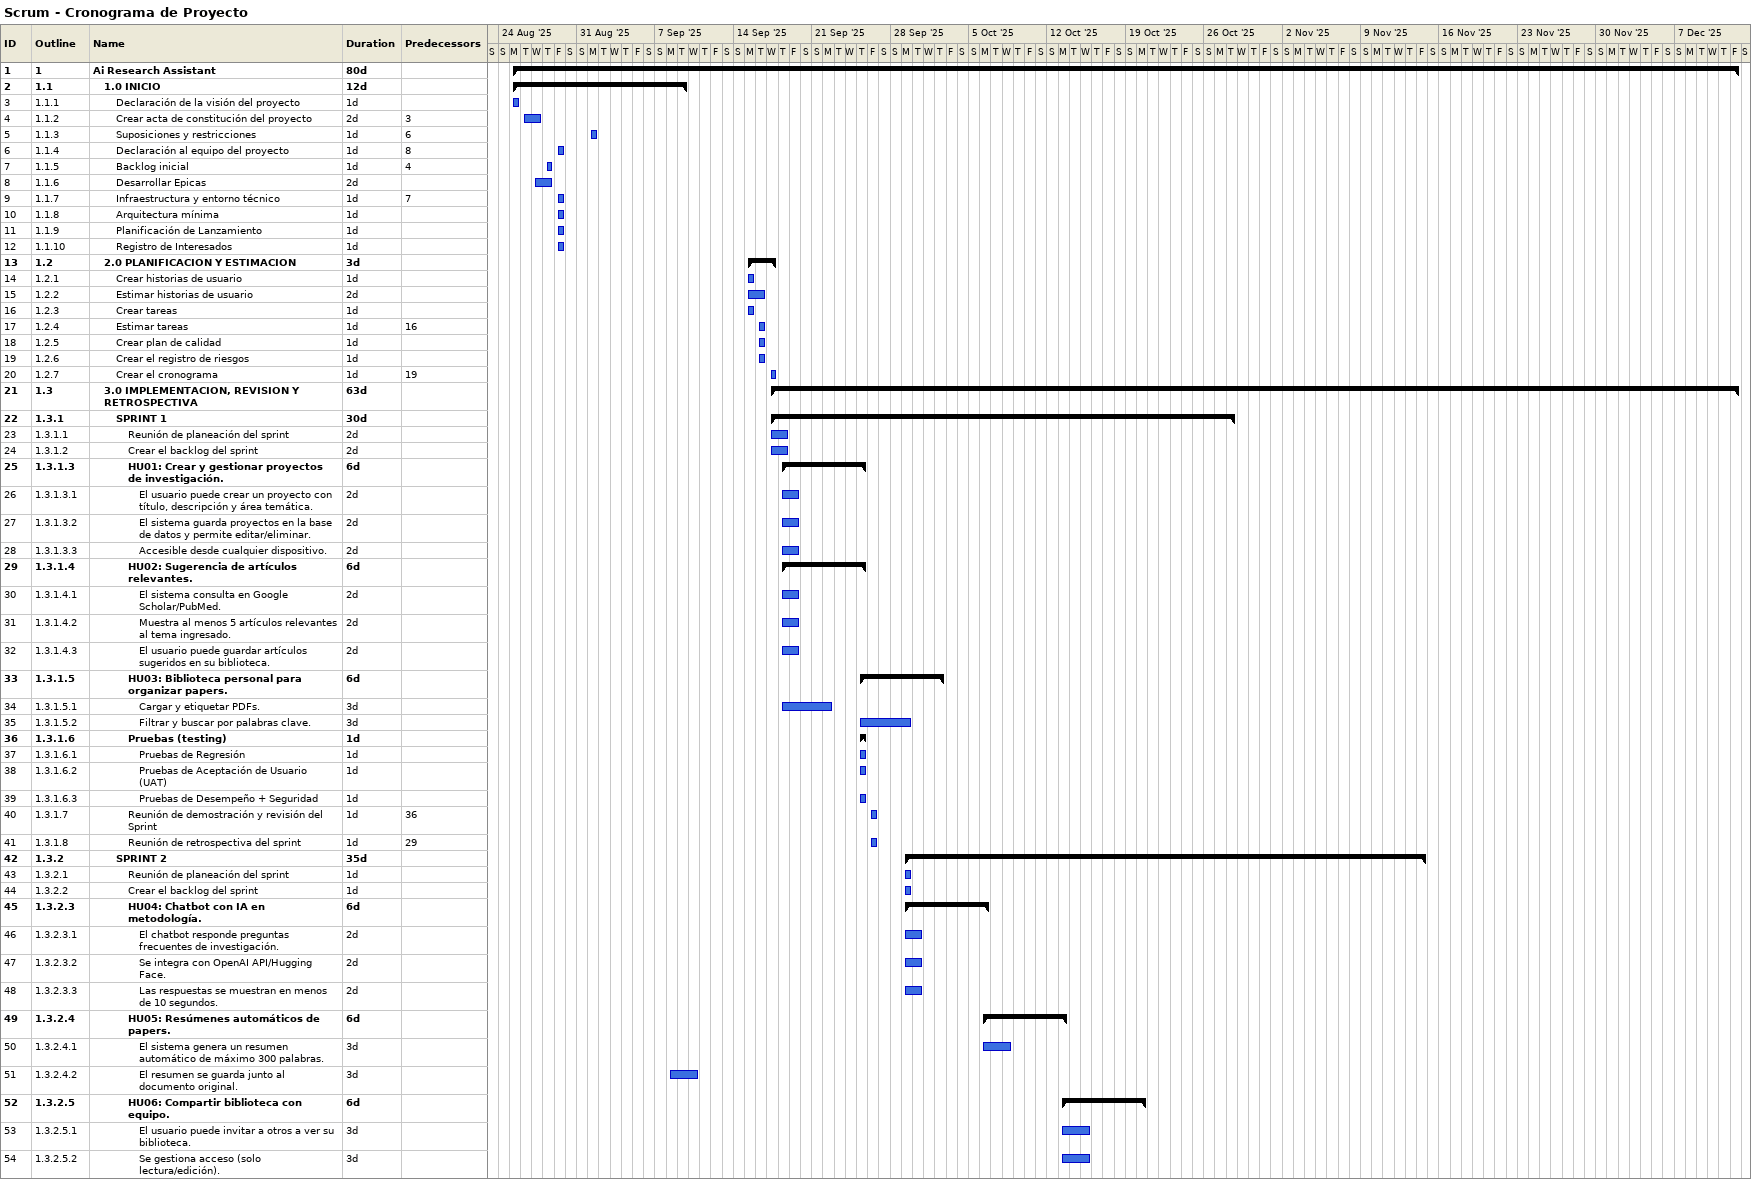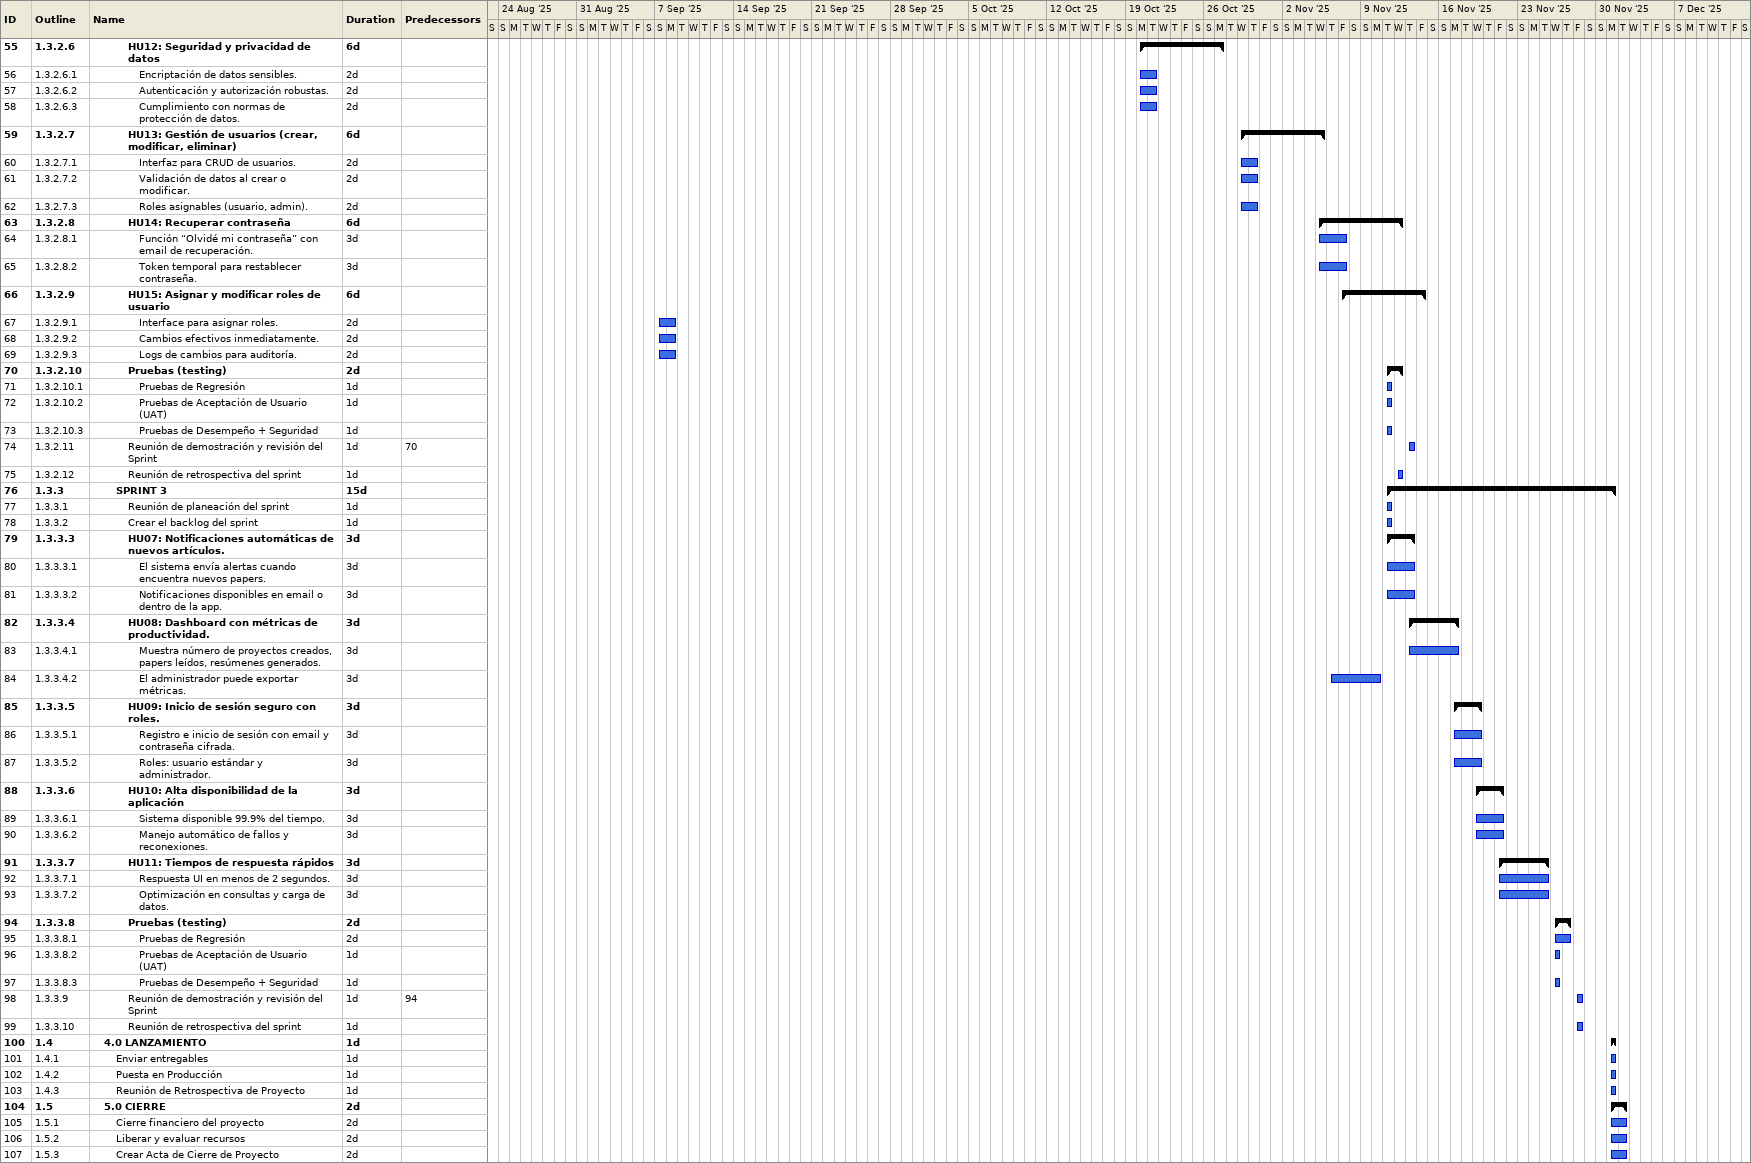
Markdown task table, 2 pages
Scrum - Cronograma de Proyecto

| ID | WBS | Task | Duration | Start | Finish | Predecessors |
|---|---|---|---|---|---|---|
| 1 | 1 | **Ai Research Assistant** | 80d | 2025-08-25 | 2025-12-12 |  |
| 2 | 1.1 | **1.0 INICIO** | 12d | 2025-08-25 | 2025-09-09 |  |
| 3 | 1.1.1 | Declaración de la visión del proyecto | 1d | 2025-08-25 | 2025-08-25 |  |
| 4 | 1.1.2 | Crear acta de constitución del proyecto | 2d | 2025-08-26 | 2025-08-27 | 3 |
| 5 | 1.1.3 | Suposiciones y restricciones | 1d | 2025-09-01 | 2025-09-01 | 6 |
| 6 | 1.1.4 | Declaración al equipo del proyecto | 1d | 2025-08-29 | 2025-08-29 | 8 |
| 7 | 1.1.5 | Backlog inicial | 1d | 2025-08-28 | 2025-08-28 | 4 |
| 8 | 1.1.6 | Desarrollar Epicas | 2d | 2025-08-27 | 2025-08-28 |  |
| 9 | 1.1.7 | Infraestructura y entorno técnico | 1d | 2025-08-29 | 2025-08-29 | 7 |
| 10 | 1.1.8 | Arquitectura mínima | 1d | 2025-08-29 | 2025-08-29 |  |
| 11 | 1.1.9 | Planificación de Lanzamiento | 1d | 2025-08-29 | 2025-08-29 |  |
| 12 | 1.1.10 | Registro de Interesados | 1d | 2025-08-29 | 2025-08-29 |  |
| 13 | 1.2 | **2.0 PLANIFICACION Y ESTIMACION** | 3d | 2025-09-15 | 2025-09-17 |  |
| 14 | 1.2.1 | Crear historias de usuario | 1d | 2025-09-15 | 2025-09-15 |  |
| 15 | 1.2.2 | Estimar historias de usuario | 2d | 2025-09-15 | 2025-09-16 |  |
| 16 | 1.2.3 | Crear tareas | 1d | 2025-09-15 | 2025-09-15 |  |
| 17 | 1.2.4 | Estimar tareas | 1d | 2025-09-16 | 2025-09-16 | 16 |
| 18 | 1.2.5 | Crear plan de calidad | 1d | 2025-09-16 | 2025-09-16 |  |
| 19 | 1.2.6 | Crear el registro de riesgos | 1d | 2025-09-16 | 2025-09-16 |  |
| 20 | 1.2.7 | Crear el cronograma | 1d | 2025-09-17 | 2025-09-17 | 19 |
| 21 | 1.3 | **3.0 IMPLEMENTACION, REVISION Y RETROSPECTIVA** | 63d | 2025-09-17 | 2025-12-12 |  |
| 22 | 1.3.1 | **SPRINT 1** | 30d | 2025-09-17 | 2025-10-28 |  |
| 23 | 1.3.1.1 | Reunión de planeación del sprint | 2d | 2025-09-17 | 2025-09-18 |  |
| 24 | 1.3.1.2 | Crear el backlog del sprint | 2d | 2025-09-17 | 2025-09-18 |  |
| 25 | 1.3.1.3 | **HU01: Crear y gestionar proyectos de investigación.** | 6d | 2025-09-18 | 2025-09-25 |  |
| 26 | 1.3.1.3.1 | El usuario puede crear un proyecto con título, descripción y área temática. | 2d | 2025-09-18 | 2025-09-19 |  |
| 27 | 1.3.1.3.2 | El sistema guarda proyectos en la base de datos y permite editar/eliminar. | 2d | 2025-09-18 | 2025-09-19 |  |
| 28 | 1.3.1.3.3 | Accesible desde cualquier dispositivo. | 2d | 2025-09-18 | 2025-09-19 |  |
| 29 | 1.3.1.4 | **HU02: Sugerencia de artículos relevantes.** | 6d | 2025-09-18 | 2025-09-25 |  |
| 30 | 1.3.1.4.1 | El sistema consulta en Google Scholar/PubMed. | 2d | 2025-09-18 | 2025-09-19 |  |
| 31 | 1.3.1.4.2 | Muestra al menos 5 artículos relevantes al tema ingresado. | 2d | 2025-09-18 | 2025-09-19 |  |
| 32 | 1.3.1.4.3 | El usuario puede guardar artículos sugeridos en su biblioteca. | 2d | 2025-09-18 | 2025-09-19 |  |
| 33 | 1.3.1.5 | **HU03: Biblioteca personal para organizar papers.** | 6d | 2025-09-25 | 2025-10-02 |  |
| 34 | 1.3.1.5.1 | Cargar y etiquetar PDFs. | 3d | 2025-09-18 | 2025-09-22 |  |
| 35 | 1.3.1.5.2 | Filtrar y buscar por palabras clave. | 3d | 2025-09-25 | 2025-09-29 |  |
| 36 | 1.3.1.6 | **Pruebas (testing)** | 1d | 2025-09-25 | 2025-09-25 |  |
| 37 | 1.3.1.6.1 | Pruebas de Regresión | 1d | 2025-09-25 | 2025-09-25 |  |
| 38 | 1.3.1.6.2 | Pruebas de Aceptación de Usuario (UAT) | 1d | 2025-09-25 | 2025-09-25 |  |
| 39 | 1.3.1.6.3 | Pruebas de Desempeño + Seguridad | 1d | 2025-09-25 | 2025-09-25 |  |
| 40 | 1.3.1.7 | Reunión de demostración y revisión del Sprint | 1d | 2025-09-26 | 2025-09-26 | 36 |
| 41 | 1.3.1.8 | Reunión de retrospectiva del sprint | 1d | 2025-09-26 | 2025-09-26 | 29 |
| 42 | 1.3.2 | **SPRINT 2** | 35d | 2025-09-29 | 2025-11-14 |  |
| 43 | 1.3.2.1 | Reunión de planeación del sprint | 1d | 2025-09-29 | 2025-09-29 |  |
| 44 | 1.3.2.2 | Crear el backlog del sprint | 1d | 2025-09-29 | 2025-09-29 |  |
| 45 | 1.3.2.3 | **HU04: Chatbot con IA en metodología.** | 6d | 2025-09-29 | 2025-10-06 |  |
| 46 | 1.3.2.3.1 | El chatbot responde preguntas frecuentes de investigación. | 2d | 2025-09-29 | 2025-09-30 |  |
| 47 | 1.3.2.3.2 | Se integra con OpenAI API/Hugging Face. | 2d | 2025-09-29 | 2025-09-30 |  |
| 48 | 1.3.2.3.3 | Las respuestas se muestran en menos de 10 segundos. | 2d | 2025-09-29 | 2025-09-30 |  |
| 49 | 1.3.2.4 | **HU05: Resúmenes automáticos de papers.** | 6d | 2025-10-06 | 2025-10-13 |  |
| 50 | 1.3.2.4.1 | El sistema genera un resumen automático de máximo 300 palabras. | 3d | 2025-10-06 | 2025-10-08 |  |
| 51 | 1.3.2.4.2 | El resumen se guarda junto al documento original. | 3d | 2025-09-08 | 2025-09-10 |  |
| 52 | 1.3.2.5 | **HU06: Compartir biblioteca con equipo.** | 6d | 2025-10-13 | 2025-10-20 |  |
| 53 | 1.3.2.5.1 | El usuario puede invitar a otros a ver su biblioteca. | 3d | 2025-10-13 | 2025-10-15 |  |
| 54 | 1.3.2.5.2 | Se gestiona acceso (solo lectura/edición). | 3d | 2025-10-13 | 2025-10-15 |  |
| 55 | 1.3.2.6 | **HU12: Seguridad y privacidad de datos** | 6d | 2025-10-20 | 2025-10-27 |  |
| 56 | 1.3.2.6.1 | Encriptación de datos sensibles. | 2d | 2025-10-20 | 2025-10-21 |  |
| 57 | 1.3.2.6.2 | Autenticación y autorización robustas. | 2d | 2025-10-20 | 2025-10-21 |  |
| 58 | 1.3.2.6.3 | Cumplimiento con normas de protección de datos. | 2d | 2025-10-20 | 2025-10-21 |  |
| 59 | 1.3.2.7 | **HU13: Gestión de usuarios (crear, modificar, eliminar)** | 6d | 2025-10-29 | 2025-11-05 |  |
| 60 | 1.3.2.7.1 | Interfaz para CRUD de usuarios. | 2d | 2025-10-29 | 2025-10-30 |  |
| 61 | 1.3.2.7.2 | Validación de datos al crear o modificar. | 2d | 2025-10-29 | 2025-10-30 |  |
| 62 | 1.3.2.7.3 | Roles asignables (usuario, admin). | 2d | 2025-10-29 | 2025-10-30 |  |
| 63 | 1.3.2.8 | **HU14: Recuperar contraseña** | 6d | 2025-11-05 | 2025-11-12 |  |
| 64 | 1.3.2.8.1 | Función “Olvidé mi contraseña” con email de recuperación. | 3d | 2025-11-05 | 2025-11-07 |  |
| 65 | 1.3.2.8.2 | Token temporal para restablecer contraseña. | 3d | 2025-11-05 | 2025-11-07 |  |
| 66 | 1.3.2.9 | **HU15: Asignar y modificar roles de usuario** | 6d | 2025-11-07 | 2025-11-14 |  |
| 67 | 1.3.2.9.1 | Interface para asignar roles. | 2d | 2025-09-07 | 2025-09-08 |  |
| 68 | 1.3.2.9.2 | Cambios efectivos inmediatamente. | 2d | 2025-09-07 | 2025-09-08 |  |
| 69 | 1.3.2.9.3 | Logs de cambios para auditoría. | 2d | 2025-09-07 | 2025-09-08 |  |
| 70 | 1.3.2.10 | **Pruebas (testing)** | 2d | 2025-11-11 | 2025-11-12 |  |
| 71 | 1.3.2.10.1 | Pruebas de Regresión | 1d | 2025-11-11 | 2025-11-11 |  |
| 72 | 1.3.2.10.2 | Pruebas de Aceptación de Usuario (UAT) | 1d | 2025-11-11 | 2025-11-11 |  |
| 73 | 1.3.2.10.3 | Pruebas de Desempeño + Seguridad | 1d | 2025-11-11 | 2025-11-11 |  |
| 74 | 1.3.2.11 | Reunión de demostración y revisión del Sprint | 1d | 2025-11-13 | 2025-11-13 | 70 |
| 75 | 1.3.2.12 | Reunión de retrospectiva del sprint | 1d | 2025-11-12 | 2025-11-12 |  |
| 76 | 1.3.3 | **SPRINT 3** | 15d | 2025-11-11 | 2025-12-01 |  |
| 77 | 1.3.3.1 | Reunión de planeación del sprint | 1d | 2025-11-11 | 2025-11-11 |  |
| 78 | 1.3.3.2 | Crear el backlog del sprint | 1d | 2025-11-11 | 2025-11-11 |  |
| 79 | 1.3.3.3 | **HU07: Notificaciones automáticas de nuevos artículos.** | 3d | 2025-11-11 | 2025-11-13 |  |
| 80 | 1.3.3.3.1 | El sistema envía alertas cuando encuentra nuevos papers. | 3d | 2025-11-11 | 2025-11-13 |  |
| 81 | 1.3.3.3.2 | Notificaciones disponibles en email o dentro de la app. | 3d | 2025-11-11 | 2025-11-13 |  |
| 82 | 1.3.3.4 | **HU08: Dashboard con métricas de productividad.** | 3d | 2025-11-13 | 2025-11-17 |  |
| 83 | 1.3.3.4.1 | Muestra número de proyectos creados, papers leídos, resúmenes generados. | 3d | 2025-11-13 | 2025-11-17 |  |
| 84 | 1.3.3.4.2 | El administrador puede exportar métricas. | 3d | 2025-11-06 | 2025-11-10 |  |
| 85 | 1.3.3.5 | **HU09: Inicio de sesión seguro con roles.** | 3d | 2025-11-17 | 2025-11-19 |  |
| 86 | 1.3.3.5.1 | Registro e inicio de sesión con email y contraseña cifrada. | 3d | 2025-11-17 | 2025-11-19 |  |
| 87 | 1.3.3.5.2 | Roles: usuario estándar y administrador. | 3d | 2025-11-17 | 2025-11-19 |  |
| 88 | 1.3.3.6 | **HU10: Alta disponibilidad de la aplicación** | 3d | 2025-11-19 | 2025-11-21 |  |
| 89 | 1.3.3.6.1 | Sistema disponible 99.9% del tiempo. | 3d | 2025-11-19 | 2025-11-21 |  |
| 90 | 1.3.3.6.2 | Manejo automático de fallos y reconexiones. | 3d | 2025-11-19 | 2025-11-21 |  |
| 91 | 1.3.3.7 | **HU11: Tiempos de respuesta rápidos** | 3d | 2025-11-21 | 2025-11-25 |  |
| 92 | 1.3.3.7.1 | Respuesta UI en menos de 2 segundos. | 3d | 2025-11-21 | 2025-11-25 |  |
| 93 | 1.3.3.7.2 | Optimización en consultas y carga de datos. | 3d | 2025-11-21 | 2025-11-25 |  |
| 94 | 1.3.3.8 | **Pruebas (testing)** | 2d | 2025-11-26 | 2025-11-27 |  |
| 95 | 1.3.3.8.1 | Pruebas de Regresión | 2d | 2025-11-26 | 2025-11-27 |  |
| 96 | 1.3.3.8.2 | Pruebas de Aceptación de Usuario (UAT) | 1d | 2025-11-26 | 2025-11-26 |  |
| 97 | 1.3.3.8.3 | Pruebas de Desempeño + Seguridad | 1d | 2025-11-26 | 2025-11-26 |  |
| 98 | 1.3.3.9 | Reunión de demostración y revisión del Sprint | 1d | 2025-11-28 | 2025-11-28 | 94 |
| 99 | 1.3.3.10 | Reunión de retrospectiva del sprint | 1d | 2025-11-28 | 2025-11-28 |  |
| 100 | 1.4 | **4.0 LANZAMIENTO** | 1d | 2025-12-01 | 2025-12-01 |  |
| 101 | 1.4.1 | Enviar entregables | 1d | 2025-12-01 | 2025-12-01 |  |
| 102 | 1.4.2 | Puesta en Producción | 1d | 2025-12-01 | 2025-12-01 |  |
| 103 | 1.4.3 | Reunión de Retrospectiva de Proyecto | 1d | 2025-12-01 | 2025-12-01 |  |
| 104 | 1.5 | **5.0 CIERRE** | 2d | 2025-12-01 | 2025-12-02 |  |
| 105 | 1.5.1 | Cierre financiero del proyecto | 2d | 2025-12-01 | 2025-12-02 |  |
| 106 | 1.5.2 | Liberar y evaluar recursos | 2d | 2025-12-01 | 2025-12-02 |  |
| 107 | 1.5.3 | Crear Acta de Cierre de Proyecto | 2d | 2025-12-01 | 2025-12-02 |  |
